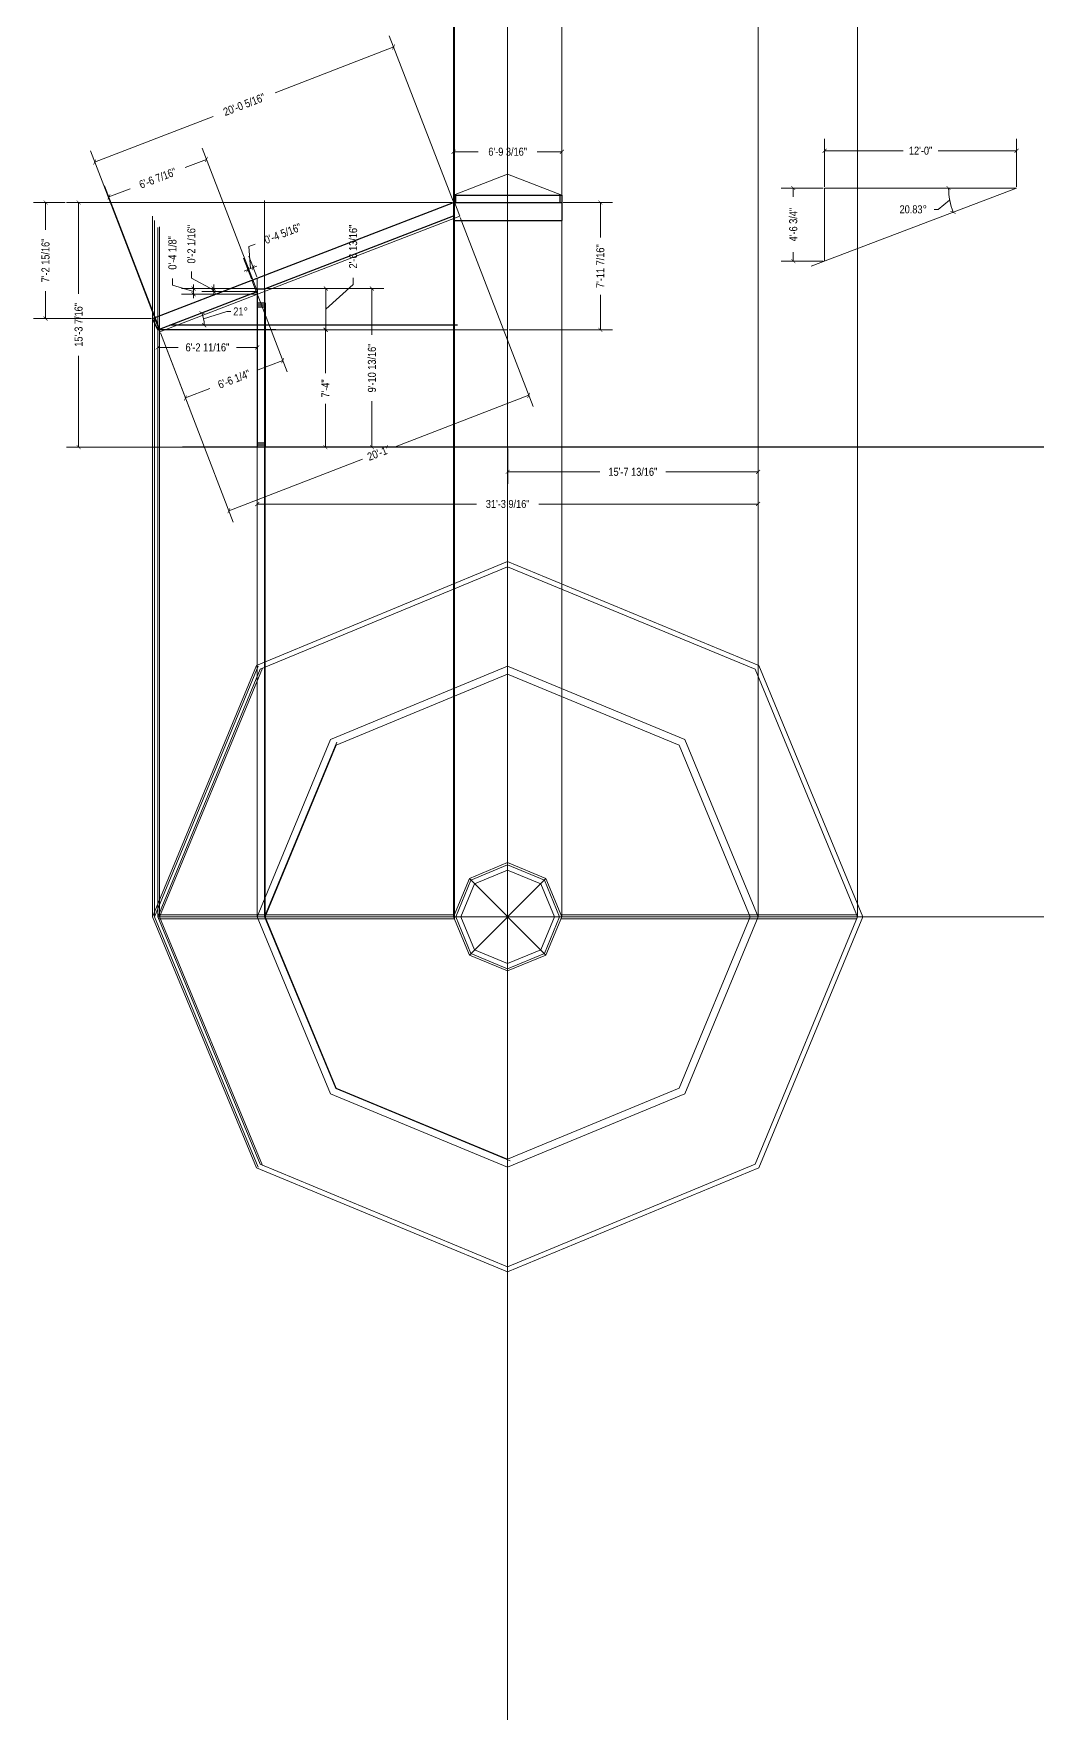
# Model space of a CAD drawing. Header units: inches. Extents: x 20403 to 33128, y 11552 to 20076.
# Drawn here: x 24286 to 25039, y 17427 to 18687 of the extents above; entities that cross this region are included whole.
import ezdxf

# ---------------------------------------------------------------- set-up
doc = ezdxf.new("R2010")
doc.units = ezdxf.units.IN
doc.header["$MEASUREMENT"] = 0
doc.layers.get('0').update_dxf_attribs({"color": 8, "lineweight": 9})
doc.layers.add('DIMENSIONS', color=7, linetype='Continuous')
doc.layers.add('DIMENSIONS @ 1', color=7, linetype='Continuous')
for name, color, linetype, lineweight in [('GRID LAYOUT', 1, 'Continuous', 9), ('ROOF BEAMS', 3, 'Continuous', 30), ('SKYLIGHT', 4, 'Continuous', 20), ('WALL FRAMING', 7, 'Continuous', 30)]:
    doc.layers.add(name, color=color, linetype=linetype, lineweight=lineweight)
doc.styles.add('ARCHENTLTD', font='technical.ttf', dxfattribs={"height": 6})
doc.dimstyles.new('ARCHENTLTD', dxfattribs={"dimscale": 0.05, "dimtxt": 6, "dimasz": 3, "dimexe": 9, "dimexo": 1, "dimgap": 2.5, "dimtad": 0, "dimdec": 4, "dimzin": 1, "dimdsep": 46, "dimlunit": 4, "dimtxsty": 'ARCHENTLTD', "dimblk": 'ARCHTICK', "dimcen": 6, "dimclrd": 256, "dimclre": 256, "dimclrt": 256, "dimazin": 0, "dimtfac": 1, "dimtdec": 4, "dimtofl": 0, "dimtmove": 1, "dimatfit": 3, "dimldrblk": 'ARCHTICK', "dimfxl": 1, "dimfrac": 2, "dimtolj": 1, "dimtzin": 0, "dimlwd": 9, "dimlwe": 9, "dimarcsym": 0})

# ---------------------------------------------------------------- blocks, each defined once
blk = doc.blocks.new('_ArchTick')
at = {"color": 0, "linetype": 'ByBlock', "const_width": 0.15}
blk.add_lwpolyline([(-0.5, -0.5), (0.5, 0.5)], dxfattribs=at)
blk = doc.blocks.new('*D131')
at = {"layer": 'DIMENSIONS', "lineweight": 9}
for p, q in [((24641.3, 18375.8), (24641.3, 18349.3)), ((24829.1, 18375.8), (24829.1, 18349.3)), ((24641.3, 18358.3), (24710.5, 18358.3)), ((24829.1, 18358.3), (24759.8, 18358.3))]:
    blk.add_line(p, q, dxfattribs=at)
at = {"layer": 'DIMENSIONS', "lineweight": 9, "xscale": 3, "yscale": 3, "zscale": 3, "rotation": 180}
blk.add_blockref('_ArchTick', (24641.3, 18358.3), dxfattribs=at)
at = {"layer": 'DIMENSIONS', "lineweight": 9, "xscale": 3, "yscale": 3, "zscale": 3}
blk.add_blockref('_ArchTick', (24829.1, 18358.3), dxfattribs=at)
at = {"layer": 'DIMENSIONS', "lineweight": 9, "insert": (24735.2, 18358.3), "char_height": 6, "attachment_point": 5, "style": 'ARCHENTLTD'}
blk.add_mtext('\\A1;15\'-7 13/16"', dxfattribs=at)
blk = doc.blocks.new('*D130')
at = {"layer": 'DIMENSIONS', "lineweight": 9}
for p, q in [((24600.7, 18566.8), (24600.7, 18607.3)), ((24681.9, 18566.8), (24681.9, 18607.3)), ((24600.7, 18598.3), (24619.1, 18598.3)), ((24681.9, 18598.3), (24663.4, 18598.3))]:
    blk.add_line(p, q, dxfattribs=at)
at = {"layer": 'DIMENSIONS', "lineweight": 9, "xscale": 3, "yscale": 3, "zscale": 3, "rotation": 180}
blk.add_blockref('_ArchTick', (24600.7, 18598.3), dxfattribs=at)
at = {"layer": 'DIMENSIONS', "lineweight": 9, "xscale": 3, "yscale": 3, "zscale": 3}
blk.add_blockref('_ArchTick', (24681.9, 18598.3), dxfattribs=at)
at = {"layer": 'DIMENSIONS', "lineweight": 9, "insert": (24641.3, 18598.3), "char_height": 6, "attachment_point": 5, "style": 'ARCHENTLTD'}
blk.add_mtext('\\A1;6\'-9 3/16"', dxfattribs=at)
blk = doc.blocks.new('*D132')
at = {"layer": 'DIMENSIONS', "lineweight": 9}
for p, q in [((24453.5, 18375.8), (24453.5, 18325.2)), ((24829.1, 18375.8), (24829.1, 18325.2)), ((24453.5, 18334.2), (24617.9, 18334.2)), ((24829.1, 18334.2), (24664.6, 18334.2))]:
    blk.add_line(p, q, dxfattribs=at)
at = {"layer": 'DIMENSIONS', "lineweight": 9, "xscale": 3, "yscale": 3, "zscale": 3, "rotation": 180}
blk.add_blockref('_ArchTick', (24453.5, 18334.2), dxfattribs=at)
at = {"layer": 'DIMENSIONS', "lineweight": 9, "xscale": 3, "yscale": 3, "zscale": 3}
blk.add_blockref('_ArchTick', (24829.1, 18334.2), dxfattribs=at)
at = {"layer": 'DIMENSIONS', "lineweight": 9, "insert": (24641.3, 18334.2), "char_height": 6, "attachment_point": 5, "style": 'ARCHENTLTD'}
blk.add_mtext('\\A1;31\'-3 9/16"', dxfattribs=at)
blk = doc.blocks.new('*D133')
at = {"layer": 'DIMENSIONS', "lineweight": 9}
for p, q in [((24525.4, 18498.8), (24525.4, 18503.8)), ((24460, 18495.7), (24514, 18495.7)), ((24505, 18480.2), (24525.4, 18498.8)), ((24505, 18495.7), (24505, 18464.8)), ((24474.3, 18464.8), (24514, 18464.8))]:
    blk.add_line(p, q, dxfattribs=at)
at = {"layer": 'DIMENSIONS', "lineweight": 9, "xscale": 3, "yscale": 3, "zscale": 3}
for p, rotation in [((24505, 18495.7), 90), ((24505, 18464.8), 270)]:
    blk.add_blockref('_ArchTick', p, dxfattribs=dict(at, rotation=rotation))
at = {"layer": 'DIMENSIONS', "lineweight": 9, "insert": (24525.4, 18527.2), "char_height": 6, "attachment_point": 5, "rotation": 90, "style": 'ARCHENTLTD'}
blk.add_mtext('\\A1;2\'-6 13/16"', dxfattribs=at)
blk = doc.blocks.new('*D134')
at = {"layer": 'DIMENSIONS', "lineweight": 9}
for p, q in [((24599.7, 18560.3), (24310.5, 18560.3)), ((24319.5, 18560.3), (24319.5, 18491.7)), ((24319.5, 18376.8), (24319.5, 18445.3)), ((24466.8, 18376.8), (24310.5, 18376.8))]:
    blk.add_line(p, q, dxfattribs=at)
at = {"layer": 'DIMENSIONS', "lineweight": 9, "xscale": 3, "yscale": 3, "zscale": 3}
for p, rotation in [((24319.5, 18560.3), 90), ((24319.5, 18376.8), 270)]:
    blk.add_blockref('_ArchTick', p, dxfattribs=dict(at, rotation=rotation))
at = {"layer": 'DIMENSIONS', "lineweight": 9, "insert": (24319.5, 18468.5), "char_height": 6, "attachment_point": 5, "rotation": 90, "style": 'ARCHENTLTD'}
blk.add_mtext('\\A1;15\'-3 7/16"', dxfattribs=at)
blk = doc.blocks.new('*D135')
at = {"layer": 'DIMENSIONS', "lineweight": 9}
for p, q in [((24378.8, 18463.8), (24378.8, 18442.6)), ((24378.8, 18451.6), (24394.2, 18451.6)), ((24453.5, 18451.6), (24438, 18451.6)), ((24453.5, 18463.8), (24453.5, 18442.6))]:
    blk.add_line(p, q, dxfattribs=at)
at = {"layer": 'DIMENSIONS', "lineweight": 9, "xscale": 3, "yscale": 3, "zscale": 3, "rotation": 180}
blk.add_blockref('_ArchTick', (24378.8, 18451.6), dxfattribs=at)
at = {"layer": 'DIMENSIONS', "lineweight": 9, "xscale": 3, "yscale": 3, "zscale": 3}
blk.add_blockref('_ArchTick', (24453.5, 18451.6), dxfattribs=at)
at = {"layer": 'DIMENSIONS', "lineweight": 9, "insert": (24416.1, 18451.6), "char_height": 6, "attachment_point": 5, "style": 'ARCHENTLTD'}
blk.add_mtext('\\A1;6\'-2 11/16"', dxfattribs=at)
blk = doc.blocks.new('*D136')
at = {"layer": 'DIMENSIONS', "lineweight": 9}
for p, q in [((24505.6, 18495.7), (24548.5, 18495.7)), ((24539.5, 18495.7), (24539.5, 18461.1)), ((24539.5, 18376.8), (24539.5, 18411.3)), ((24505.6, 18376.8), (24548.5, 18376.8))]:
    blk.add_line(p, q, dxfattribs=at)
at = {"layer": 'DIMENSIONS', "lineweight": 9, "xscale": 3, "yscale": 3, "zscale": 3}
for p, rotation in [((24539.5, 18495.7), 90), ((24539.5, 18376.8), 270)]:
    blk.add_blockref('_ArchTick', p, dxfattribs=dict(at, rotation=rotation))
at = {"layer": 'DIMENSIONS', "lineweight": 9, "insert": (24539.5, 18436.2), "char_height": 6, "attachment_point": 5, "rotation": 90, "style": 'ARCHENTLTD'}
blk.add_mtext('\\A1;9\'-10 13/16"', dxfattribs=at)
blk = doc.blocks.new('*D137')
at = {"layer": 'DIMENSIONS', "lineweight": 9}
for p, q in [((24503.6, 18464.8), (24495.6, 18464.8)), ((24504.6, 18464.8), (24504.6, 18432.4)), ((24504.6, 18376.8), (24504.6, 18409.2)), ((24474.6, 18376.8), (24513.6, 18376.8))]:
    blk.add_line(p, q, dxfattribs=at)
at = {"layer": 'DIMENSIONS', "lineweight": 9, "xscale": 3, "yscale": 3, "zscale": 3}
for p, rotation in [((24504.6, 18464.8), 90), ((24504.6, 18376.8), 270)]:
    blk.add_blockref('_ArchTick', p, dxfattribs=dict(at, rotation=rotation))
at = {"layer": 'DIMENSIONS', "lineweight": 9, "insert": (24504.6, 18420.8), "char_height": 6, "attachment_point": 5, "rotation": 90, "style": 'ARCHENTLTD'}
blk.add_mtext('\\A1;7\'-4"', dxfattribs=at)
blk = doc.blocks.new('*D138')
at = {"layer": 'DIMENSIONS', "lineweight": 9}
for p, q in [((24413.2, 18473), (24430.6, 18478.6)), ((24430.6, 18478.6), (24433.6, 18478.6))]:
    blk.add_line(p, q, dxfattribs=at)
blk.add_arc((24387.9, 18468.3), 25.8, 360, 21.0589, dxfattribs=at)
at = {"layer": 'DIMENSIONS', "lineweight": 9, "xscale": 3, "yscale": 3, "zscale": 3}
for p, rotation in [((24412, 18477.6), 111.0588859350304), ((24413.7, 18468.3), 269.9999999999991)]:
    blk.add_blockref('_ArchTick', p, dxfattribs=dict(at, rotation=rotation))
at = {"layer": 'DIMENSIONS', "lineweight": 9, "insert": (24441, 18478.6), "char_height": 6, "attachment_point": 5, "style": 'ARCHENTLTD'}
blk.add_mtext('\\A1;21°', dxfattribs=at)
blk = doc.blocks.new('*D139')
at = {"layer": 'DIMENSIONS', "lineweight": 9}
for p, q in [((24879, 18572.1), (24879, 18608.1)), ((25023, 18572.1), (25023, 18608.1)), ((24879, 18599.1), (24937.9, 18599.1)), ((25023, 18599.1), (24964.1, 18599.1))]:
    blk.add_line(p, q, dxfattribs=at)
at = {"layer": 'DIMENSIONS', "lineweight": 9, "xscale": 3, "yscale": 3, "zscale": 3, "rotation": 180}
blk.add_blockref('_ArchTick', (24879, 18599.1), dxfattribs=at)
at = {"layer": 'DIMENSIONS', "lineweight": 9, "xscale": 3, "yscale": 3, "zscale": 3}
blk.add_blockref('_ArchTick', (25023, 18599.1), dxfattribs=at)
at = {"layer": 'DIMENSIONS', "lineweight": 9, "insert": (24951, 18599.1), "char_height": 6, "attachment_point": 5, "style": 'ARCHENTLTD'}
blk.add_mtext('\\A1;12\'-0"', dxfattribs=at)
blk = doc.blocks.new('*D140')
at = {"layer": 'DIMENSIONS', "lineweight": 9}
for p, q in [((24878, 18571.1), (24846.5, 18571.1)), ((24855.5, 18571.1), (24855.5, 18564.5)), ((24878, 18516.3), (24846.5, 18516.3)), ((24855.5, 18516.3), (24855.5, 18522.9))]:
    blk.add_line(p, q, dxfattribs=at)
at = {"layer": 'DIMENSIONS', "lineweight": 9, "xscale": 3, "yscale": 3, "zscale": 3}
for p, rotation in [((24855.5, 18571.1), 90), ((24855.5, 18516.3), 270)]:
    blk.add_blockref('_ArchTick', p, dxfattribs=dict(at, rotation=rotation))
at = {"layer": 'DIMENSIONS', "lineweight": 9, "insert": (24855.5, 18543.7), "char_height": 6, "attachment_point": 5, "rotation": 90, "style": 'ARCHENTLTD'}
blk.add_mtext('\\A1;4\'-6 3/4"', dxfattribs=at)
blk = doc.blocks.new('*D141')
at = {"layer": 'DIMENSIONS', "lineweight": 9}
for p, q in [((24404.1, 18503.6), (24404.1, 18508.6)), ((24420.8, 18494.6), (24404.1, 18503.6)), ((24452.5, 18495.7), (24411.8, 18495.7)), ((24452.5, 18493.6), (24411.8, 18493.6)), ((24420.8, 18495.7), (24420.8, 18498.7)), ((24420.8, 18493.6), (24420.8, 18495.7)), ((24420.8, 18493.6), (24420.8, 18490.6))]:
    blk.add_line(p, q, dxfattribs=at)
at = {"layer": 'DIMENSIONS', "lineweight": 9, "xscale": 3, "yscale": 3, "zscale": 3}
for p, rotation in [((24420.8, 18495.7), 270), ((24420.8, 18493.6), 90)]:
    blk.add_blockref('_ArchTick', p, dxfattribs=dict(at, rotation=rotation))
at = {"layer": 'DIMENSIONS', "lineweight": 9, "insert": (24404.1, 18529), "char_height": 6, "attachment_point": 5, "rotation": 90, "style": 'ARCHENTLTD'}
blk.add_mtext('\\A1;0\'-2 1/16"', dxfattribs=at)
blk = doc.blocks.new('*D142')
at = {"layer": 'DIMENSIONS', "lineweight": 9}
for p, q in [((24415.4, 18592.6), (24399.4, 18586.4)), ((24453.1, 18494.5), (24412.1, 18601)), ((24379.9, 18466.3), (24338.9, 18572.8)), ((24342.2, 18564.4), (24358.1, 18570.5))]:
    blk.add_line(p, q, dxfattribs=at)
at = {"layer": 'DIMENSIONS', "lineweight": 9, "xscale": 3, "yscale": 3, "zscale": 3}
for p, rotation in [((24415.4, 18592.6), 21.06024470200754), ((24342.2, 18564.4), 201.0602447020075)]:
    blk.add_blockref('_ArchTick', p, dxfattribs=dict(at, rotation=rotation))
at = {"layer": 'DIMENSIONS', "lineweight": 9, "insert": (24378.8, 18578.5), "char_height": 6, "attachment_point": 5, "rotation": 21.0602, "style": 'ARCHENTLTD'}
blk.add_mtext('\\A1;6\'-6 7/16"', dxfattribs=at)
blk = doc.blocks.new('*D143')
at = {"layer": 'DIMENSIONS', "lineweight": 9}
for p, q in [((24600.3, 18561.2), (24552.5, 18685.3)), ((24555.8, 18676.9), (24466.8, 18642.6)), ((24331.5, 18590.5), (24420.5, 18624.8)), ((24376.1, 18474.8), (24328.3, 18598.9))]:
    blk.add_line(p, q, dxfattribs=at)
at = {"layer": 'DIMENSIONS', "lineweight": 9, "xscale": 3, "yscale": 3, "zscale": 3}
for p, rotation in [((24555.8, 18676.9), 21.06024470201336), ((24331.5, 18590.5), 201.0602447020134)]:
    blk.add_blockref('_ArchTick', p, dxfattribs=dict(at, rotation=rotation))
at = {"layer": 'DIMENSIONS', "lineweight": 9, "insert": (24443.7, 18633.7), "char_height": 6, "attachment_point": 5, "rotation": 21.0602, "style": 'ARCHENTLTD'}
blk.add_mtext('\\A1;20\'-0 5/16"', dxfattribs=at)
blk = doc.blocks.new('*D211')
at = {"layer": 'DIMENSIONS', "lineweight": 9}
for p, q in [((24682.9, 18560.3), (24719.8, 18560.3)), ((24710.8, 18560.3), (24710.8, 18533.9)), ((24710.8, 18464.8), (24710.8, 18491.1)), ((24642.3, 18464.8), (24719.8, 18464.8))]:
    blk.add_line(p, q, dxfattribs=at)
at = {"layer": 'DIMENSIONS', "lineweight": 9, "xscale": 3, "yscale": 3, "zscale": 3}
for p, rotation in [((24710.8, 18560.3), 90), ((24710.8, 18464.8), 270)]:
    blk.add_blockref('_ArchTick', p, dxfattribs=dict(at, rotation=rotation))
at = {"layer": 'DIMENSIONS', "lineweight": 9, "insert": (24710.8, 18512.5), "char_height": 6, "attachment_point": 5, "rotation": 90, "style": 'ARCHENTLTD'}
blk.add_mtext('\\A1;7\'-11 7/16"', dxfattribs=at)
blk = doc.blocks.new('*D250')
at = {"layer": 'DIMENSIONS', "color": 6, "lineweight": 9}
for p, q in [((24453.8, 18490.6), (24475.8, 18433.4)), ((24380.8, 18462.5), (24402.8, 18405.3)), ((24472.6, 18441.8), (24454.2, 18434.8)), ((24399.6, 18413.7), (24418, 18420.8))]:
    blk.add_line(p, q, dxfattribs=at)
at = {"layer": 'DIMENSIONS', "color": 6, "lineweight": 9, "xscale": 3, "yscale": 3, "zscale": 3}
for p, rotation in [((24472.6, 18441.8), 21.06024470201306), ((24399.6, 18413.7), 201.0602447020131)]:
    blk.add_blockref('_ArchTick', p, dxfattribs=dict(at, rotation=rotation))
at = {"layer": 'DIMENSIONS', "color": 6, "lineweight": 9, "insert": (24436.1, 18427.8), "char_height": 6, "attachment_point": 5, "rotation": 21.0602, "style": 'ARCHENTLTD'}
blk.add_mtext('\\A1;6\'-6 1/4"', dxfattribs=at)
blk = doc.blocks.new('*D251')
at = {"layer": 'DIMENSIONS', "color": 6, "lineweight": 9}
for p, q in [((24389.9, 18498.3), (24389.9, 18503.3)), ((24405.7, 18493.6), (24389.9, 18498.3)), ((24452.5, 18495.7), (24396.7, 18495.7)), ((24452.5, 18491.5), (24396.7, 18491.5)), ((24405.7, 18495.7), (24405.7, 18498.7)), ((24405.7, 18495.7), (24405.7, 18491.5)), ((24405.7, 18491.5), (24405.7, 18488.5))]:
    blk.add_line(p, q, dxfattribs=at)
at = {"layer": 'DIMENSIONS', "color": 6, "lineweight": 9, "xscale": 3, "yscale": 3, "zscale": 3}
for p, rotation in [((24405.7, 18495.7), 270), ((24405.7, 18491.5), 90)]:
    blk.add_blockref('_ArchTick', p, dxfattribs=dict(at, rotation=rotation))
at = {"layer": 'DIMENSIONS', "color": 6, "lineweight": 9, "insert": (24389.9, 18522.5), "char_height": 6, "attachment_point": 5, "rotation": 90, "style": 'ARCHENTLTD'}
blk.add_mtext('\\A1;0\'-4 1/8"', dxfattribs=at)
blk = doc.blocks.new('*D252')
at = {"layer": 'DIMENSIONS', "color": 6, "lineweight": 9}
for p, q in [((24605.7, 18549.1), (24660.3, 18407.3)), ((24380.8, 18462.5), (24435.4, 18320.7)), ((24657.1, 18415.7), (24556.8, 18377.1)), ((24432.2, 18329.1), (24532.4, 18367.7))]:
    blk.add_line(p, q, dxfattribs=at)
at = {"layer": 'DIMENSIONS', "color": 6, "lineweight": 9, "xscale": 3, "yscale": 3, "zscale": 3}
for p, rotation in [((24657.1, 18415.7), 21.05699203112262), ((24432.2, 18329.1), 201.0569920311226)]:
    blk.add_blockref('_ArchTick', p, dxfattribs=dict(at, rotation=rotation))
at = {"layer": 'DIMENSIONS', "color": 6, "lineweight": 9, "insert": (24544.6, 18372.4), "char_height": 6, "attachment_point": 5, "rotation": 21.057, "style": 'ARCHENTLTD'}
blk.add_mtext('\\A1;20\'-1"', dxfattribs=at)
blk = doc.blocks.new('*D268')
at = {"layer": 'DIMENSIONS', "color": 6, "lineweight": 9}
for p, q in [((24447.1, 18527.3), (24451.8, 18529.1)), ((24448.4, 18510.8), (24447.1, 18527.3)), ((24449.1, 18503), (24443.1, 18518.4)), ((24453.1, 18504.5), (24447.2, 18519.9)), ((24446.4, 18510), (24443.6, 18508.9)), ((24446.4, 18510), (24450.4, 18511.5)), ((24450.4, 18511.5), (24453.2, 18512.6))]:
    blk.add_line(p, q, dxfattribs=at)
at = {"layer": 'DIMENSIONS', "color": 6, "lineweight": 9, "xscale": 3, "yscale": 3, "zscale": 3}
for p, rotation in [((24446.4, 18510), 21.0602447020579), ((24450.4, 18511.5), 201.0602447020579)]:
    blk.add_blockref('_ArchTick', p, dxfattribs=dict(at, rotation=rotation))
at = {"layer": 'DIMENSIONS', "color": 6, "lineweight": 9, "insert": (24472.6, 18537), "char_height": 6, "attachment_point": 5, "rotation": 21.0602, "style": 'ARCHENTLTD'}
blk.add_mtext('\\A1;0\'-4 5/16"', dxfattribs=at)
blk = doc.blocks.new('*D274')
at = {"layer": 'DIMENSIONS', "lineweight": 9}
for p, q in [((24309.5, 18560.3), (24285.7, 18560.3)), ((24294.7, 18560.3), (24294.7, 18539.7)), ((24294.7, 18473.3), (24294.7, 18493.9)), ((24373.9, 18473.3), (24285.7, 18473.3))]:
    blk.add_line(p, q, dxfattribs=at)
at = {"layer": 'DIMENSIONS', "lineweight": 9, "xscale": 3, "yscale": 3, "zscale": 3}
for p, rotation in [((24294.7, 18560.3), 90), ((24294.7, 18473.3), 270)]:
    blk.add_blockref('_ArchTick', p, dxfattribs=dict(at, rotation=rotation))
at = {"layer": 'DIMENSIONS', "lineweight": 9, "insert": (24294.7, 18516.8), "char_height": 6, "attachment_point": 5, "rotation": 90, "style": 'ARCHENTLTD'}
blk.add_mtext('\\A1;7\'-2 15/16"', dxfattribs=at)
blk = doc.blocks.new('*D275')
at = {"layer": 'DIMENSIONS', "lineweight": 9}
for p, q in [((24964.3, 18555.1), (24961.3, 18555.1)), ((24972.8, 18561.9), (24964.3, 18555.1))]:
    blk.add_line(p, q, dxfattribs=at)
blk.add_arc((25023, 18571.1), 51, 180, 200.8261, dxfattribs=at)
at = {"layer": 'DIMENSIONS', "lineweight": 9, "xscale": 3, "yscale": 3, "zscale": 3}
for p, rotation in [((24972, 18571.1), 90.00000000000178), ((24975.3, 18552.9), 290.8260581951695)]:
    blk.add_blockref('_ArchTick', p, dxfattribs=dict(at, rotation=rotation))
at = {"layer": 'DIMENSIONS', "lineweight": 9, "insert": (24945.5, 18555.1), "char_height": 6, "attachment_point": 5, "style": 'ARCHENTLTD'}
blk.add_mtext('\\A1;20.83°', dxfattribs=at)

msp = doc.modelspace()

# ---------------------------------------------------------------- linework, layer by layer
at = {"layer": 'DIMENSIONS', "lineweight": 9}
for p, q in [((24868.83698, 18512.44327), (25022.96986, 18571.07309)), ((25022.96986, 18571.07309), (24878.96986, 18571.07309)), ((24878.96986, 18571.07309), (24878.96986, 18516.29766))]:
    msp.add_line(p, q, dxfattribs=at)
at = {"layer": 'DIMENSIONS', "color": 1, "lineweight": 9}
for p, q in [((24374.93922, 18024.71285), (24374.93922, 18549.94656)), ((24378.79524, 18024.71285), (24378.79524, 18541.43745)), ((24453.4803, 18491.51846), (24449.43762, 18502.017)), ((24453.4803, 18495.65405), (24453.4803, 18503.57372))]:
    msp.add_line(p, q, dxfattribs=at)
at = {"layer": 'DIMENSIONS', "color": 2, "lineweight": 9}
for p, q in [((24376.42751, 18024.71285), (24376.42751, 18546.66234)), ((24380.28353, 18024.71285), (24380.28353, 18542.01054))]:
    msp.add_line(p, q, dxfattribs=at)
at = {"layer": 'DIMENSIONS', "color": 6, "lineweight": 9}
msp.add_line((24376.42751, 18473.90292), (24380.47019, 18463.40439), dxfattribs=at)
at = {"layer": 'GRID LAYOUT', "lineweight": 9}
for p, q in [((24681.86506, 18024.71285), (24681.86506, 19319.10537)), ((24903.75546, 18024.71285), (24903.75546, 19051.60216)), ((24600.68564, 18024.71285), (24600.68564, 18817.6329)), ((24601.30696, 18023.21285), (24601.30696, 18816.1329)), ((24459.02756, 18024.71285), (24459.02756, 18561.77078)), ((24459.43346, 18024.71285), (24459.43346, 18453.43745))]:
    msp.add_line(p, q, dxfattribs=at)
at = {"layer": 'GRID LAYOUT', "color": 6, "lineweight": 9}
for p, q in [((24829.0704, 18024.71285), (24829.0704, 18994.22065)), ((24453.4803, 18024.71285), (24453.4803, 18453.43745))]:
    msp.add_line(p, q, dxfattribs=at)
at = {"layer": 'ROOF BEAMS', "lineweight": 9}
for p, q in [((24513.21908, 18155.54275), (24459.02756, 18024.71285)), ((24616.4966, 18049.4916), (24606.2329, 18024.71285)), ((24616.4966, 18049.4916), (24641.27535, 18059.7553)), ((24641.27535, 18059.7553), (24666.0541, 18049.4916)), ((24666.0541, 18049.4916), (24676.3178, 18024.71285)), ((24459.02756, 18024.71285), (24512.4067, 17895.8442)), ((24606.2329, 18024.71285), (24616.4966, 17999.9341)), ((24676.3178, 18024.71285), (24666.0541, 17999.9341)), ((24616.4966, 17999.9341), (24641.27535, 17989.6704)), ((24512.4067, 17895.8442), (24643.2366, 17841.65268))]:
    msp.add_line(p, q, dxfattribs=at)
at = {"layer": 'SKYLIGHT', "lineweight": 9}
for p, q in [((24641.27535, 15586.8864), (24641.27535, 18788.12889)), ((24600.68564, 18565.75821), (24641.27535, 18581.38321)), ((24681.86506, 18565.75821), (24641.27535, 18581.38321)), ((24641.27535, 18065.30256), (24641.27535, 17984.12314)), ((24612.57409, 18053.41411), (24669.97661, 17996.01159)), ((24669.97661, 18053.41411), (24612.57409, 17996.01159)), ((24600.68564, 18024.71285), (33127.76654, 18024.71285)), ((24600.68564, 18024.71285), (24681.86506, 18024.71285))]:
    msp.add_line(p, q, dxfattribs=at)
at = {"layer": 'WALL FRAMING', "lineweight": 30}
for p, q in [((24600.68564, 18565.75821), (24681.86506, 18565.75821)), ((24600.68564, 18565.75821), (24600.68564, 18560.25821)), ((24602.18564, 18565.75821), (24602.18564, 18560.25821)), ((24680.36506, 18565.75821), (24680.36506, 18560.25821)), ((24681.86506, 18565.75821), (24681.86506, 18560.25821)), ((24374.93922, 18473.32983), (24600.68564, 18560.25821)), ((24600.68564, 18560.25821), (24681.86506, 18560.25821)), ((24600.68564, 18560.25821), (24600.68564, 18546.75821)), ((24681.86506, 18560.25821), (24681.86506, 18546.75821)), ((24458.86707, 18495.65405), (24600.68564, 18550.26425)), ((24600.68564, 18546.75821), (24681.86506, 18546.75821)), ((24380.28353, 18465.39381), (24453.4803, 18493.57976)), ((24453.4803, 18495.65405), (24453.4803, 18376.82071)), ((24453.4803, 18495.65405), (24459.02756, 18495.65405)), ((24459.02756, 18495.65405), (24459.02756, 18485.15405)), ((24453.4803, 18485.15405), (24459.43346, 18485.15405)), ((24453.4803, 18483.65405), (24459.43346, 18483.65405)), ((24453.4803, 18482.15405), (24459.43346, 18482.15405)), ((24459.43346, 18485.15405), (24459.43346, 18376.6905)), ((24378.79524, 18464.82071), (24374.93922, 18473.32983)), ((24380.28353, 18465.39381), (24376.42751, 18473.90292)), ((24378.79524, 18464.82071), (24380.28353, 18465.39381)), ((24467.46285, 18464.82071), (24378.79524, 18464.82071)), ((24603.77535, 18468.32071), (24387.88512, 18468.32071)), ((25656.95573, 18376.82071), (24397.42535, 18376.82071)), ((24459.43346, 18379.82071), (24453.4803, 18379.82071)), ((24459.43346, 18378.32071), (24453.4803, 18378.32071)), ((24458.9803, 18376.82071), (24453.4803, 18376.82071))]:
    msp.add_line(p, q, dxfattribs=at)
at = {"layer": 'WALL FRAMING', "color": 6, "lineweight": 30}
msp.add_line((24600.68564, 18560.25821), (24601.30696, 18560.49746), dxfattribs=at)
at = {"layer": 'WALL FRAMING', "color": 6, "lineweight": 9}
for p in [(24601.30696, 18560.49746), (24380.47019, 18463.40439)]:
    msp.add_line(p, (24605.34964, 18549.99893), dxfattribs=at)
at = {"layer": 'WALL FRAMING', "lineweight": 9}
for p, q in [((24641.27535, 18464.82071), (24467.46285, 18464.82071)), ((24452.94727, 18213.04093), (24641.27535, 18291.04898)), ((24641.27535, 18291.04898), (24829.60343, 18213.04093)), ((24455.67389, 18210.31431), (24641.27535, 18287.19296)), ((24641.27535, 18287.19296), (24826.87681, 18210.31431)), ((24452.94727, 18213.04093), (24374.93922, 18024.71285)), ((24454.2176, 18212.51474), (24376.42751, 18024.71285)), ((24508.4842, 18157.504), (24641.27535, 18212.50789)), ((24641.27535, 18212.50789), (24774.0665, 18157.504)), ((24829.60343, 18213.04093), (24907.61148, 18024.71285)), ((24455.67389, 18210.31431), (24378.79524, 18024.71285)), ((24457.50892, 18211.15143), (24380.28353, 18024.71285)), ((24512.69372, 18153.29448), (24641.27535, 18206.55474)), ((24641.27535, 18206.55474), (24769.85698, 18153.29448)), ((24826.87681, 18210.31431), (24903.75546, 18024.71285)), ((24508.4842, 18157.504), (24453.4803, 18024.71285)), ((24512.69372, 18153.29448), (24459.43346, 18024.71285)), ((24769.85698, 18153.29448), (24823.11724, 18024.71285)), ((24774.0665, 18157.504), (24829.0704, 18024.71285)), ((24612.57409, 18053.41411), (24641.27535, 18065.30256)), ((24613.72214, 18052.26606), (24641.27535, 18063.67897)), ((24641.27535, 18065.30256), (24669.97661, 18053.41411)), ((24641.27535, 18063.67897), (24668.82856, 18052.26606)), ((24612.57409, 18053.41411), (24600.68564, 18024.71285)), ((24613.72214, 18052.26606), (24602.30923, 18024.71285)), ((24668.82856, 18052.26606), (24680.24147, 18024.71285)), ((24669.97661, 18053.41411), (24681.86506, 18024.71285)), ((24374.93922, 18024.71285), (24452.94727, 17836.38476)), ((24376.42751, 18024.71285), (24454.2176, 17836.91095)), ((24378.79524, 18024.71285), (24455.67389, 17839.11138)), ((24600.68564, 18024.71285), (24378.79524, 18024.71285)), ((24601.30696, 18026.21285), (24379.41656, 18026.21285)), ((24380.28353, 18024.71285), (24457.50892, 17838.27426)), ((24453.4803, 18024.71285), (24508.4842, 17891.9217)), ((24459.43346, 18024.71285), (24512.69372, 17896.13121)), ((24600.68564, 18024.71285), (24612.57409, 17996.01159)), ((24602.30923, 18024.71285), (24613.72214, 17997.15964)), ((24680.24147, 18024.71285), (24668.82856, 17997.15964)), ((24681.86506, 18024.71285), (24669.97661, 17996.01159)), ((24681.24374, 18026.21285), (24903.13414, 18026.21285)), ((24681.86506, 18024.71285), (24903.75546, 18024.71285)), ((24823.11724, 18024.71285), (24769.85698, 17896.13121)), ((24829.0704, 18024.71285), (24774.0665, 17891.9217)), ((24903.75546, 18024.71285), (24826.87681, 17839.11138)), ((24907.61148, 18024.71285), (24829.60343, 17836.38476)), ((24601.30696, 18023.21285), (24379.41656, 18023.21285)), ((24681.24374, 18023.21285), (24903.13414, 18023.21285)), ((24641.27535, 17989.6704), (24666.0541, 17999.9341)), ((24612.57409, 17996.01159), (24641.27535, 17984.12314)), ((24613.72214, 17997.15964), (24641.27535, 17985.74673)), ((24641.27535, 17985.74673), (24668.82856, 17997.15964)), ((24641.27535, 17984.12314), (24669.97661, 17996.01159)), ((24508.4842, 17891.9217), (24641.27535, 17836.9178)), ((24512.69372, 17896.13121), (24641.27535, 17842.87096)), ((24641.27535, 17842.87096), (24769.85698, 17896.13121)), ((24641.27535, 17836.9178), (24774.0665, 17891.9217)), ((24452.94727, 17836.38476), (24641.27535, 17758.37672)), ((24455.67389, 17839.11138), (24641.27535, 17762.23274)), ((24641.27535, 17762.23274), (24826.87681, 17839.11138)), ((24641.27535, 17758.37672), (24829.60343, 17836.38476))]:
    msp.add_line(p, q, dxfattribs=at)

# ---------------------------------------------------------------- dimensions: what is measured, and where the dimension line sits
at = {"layer": 'DIMENSIONS @ 1', "lineweight": 9}
for p1, p2, distance, picture, middle in [((24376.42751, 18473.90292), (24600.68564, 18560.25821), 124.95697, '*D143', (24443.65337, 18633.6908)), ((24453.4803, 18493.57976), (24380.28353, 18465.39381), -106.07001, '*D142', (24378.76572, 18578.47165))]:
    dim = msp.add_aligned_dim(p1=p1, p2=p2, distance=distance, dimstyle='ARCHENTLTD', override={"dimscale": 1, "dimtix": 0, "dimtofl": 0, "dimtmove": 1, "dimatfit": 3}, dxfattribs=at)
    dim.commit()
    dim.dimension.update_dxf_attribs({"geometry": picture, "text_midpoint": middle})
for base, p1, p2, override, picture, middle in [((24681.86506, 18598.28304), (24600.68564, 18565.75821), (24681.86506, 18565.75821), {"dimscale": 1, "dimtix": 0, "dimtofl": 0, "dimtmove": 1, "dimatfit": 3}, '*D130', (24641.27535, 18598.28304)), ((24829.0704, 18334.21866), (24453.4803, 18376.82071), (24829.0704, 18376.82071), {"dimscale": 1, "dimtix": 0, "dimtofl": 0, "dimtmove": 1, "dimatfit": 3}, '*D132', (24641.27535, 18334.21866)), ((24829.070397, 18358.253588), (24641.27535, 18376.820712), (24829.070397, 18376.820712), {"dimscale": 1, "dimgap": 2.5, "dimdec": 4, "dimzin": 0, "dimtol": 0, "dimlim": 0, "dimtdec": 0, "dimtix": 0, "dimtofl": 0, "dimtmove": 1, "dimatfit": 3, "dimtzin": 1}, '*D131', (24735.172873, 18358.253588))]:
    dim = msp.add_linear_dim(base=base, p1=p1, p2=p2, dimstyle='ARCHENTLTD', override=override, dxfattribs=at)
    dim.commit()
    dim.dimension.update_dxf_attribs({"geometry": picture, "text_midpoint": middle})
for base, p1, p2, angle, picture, middle in [((24878.96986, 18599.12125), (25022.96986, 18571.07309), (24878.96986, 18571.07309), 180, '*D139', (24950.96986, 18599.12125)), ((24855.47702, 18516.29766), (24878.96986, 18571.07309), (24878.96986, 18516.29766), 90, '*D140', (24855.47702, 18543.68537)), ((24294.72225, 18473.32983), (24310.53219, 18560.25821), (24374.93922, 18473.32983), 90, '*D274', (24294.72225, 18516.79402)), ((24319.53219, 18376.82071), (24600.68564, 18560.25821), (24467.77535, 18376.82071), 90, '*D134', (24319.53219, 18468.53946)), ((24539.47016, 18376.82071), (24504.63897, 18495.65405), (24504.63897, 18376.82071), 90, '*D136', (24539.47016, 18436.23738)), ((24378.79524, 18451.62128), (24453.4803, 18464.82071), (24378.79524, 18464.82071), 180, '*D135', (24416.13777, 18451.62128)), ((24504.63897, 18376.82071), (24504.63897, 18464.82071), (24473.58785, 18376.82071), 90, '*D137', (24504.63897, 18420.82071))]:
    dim = msp.add_linear_dim(base=base, p1=p1, p2=p2, angle=angle, dimstyle='ARCHENTLTD', override={"dimscale": 1, "dimtix": 0, "dimtofl": 0, "dimtmove": 1, "dimatfit": 3}, dxfattribs=at)
    dim.commit()
    dim.dimension.update_dxf_attribs({"geometry": picture, "text_midpoint": middle})
for base, line1, line2, override, picture, middle in [((24972.3348, 18564.90789), ((24868.83698, 18512.44327), (25022.96986, 18571.07309)), ((25022.96986, 18571.07309), (24878.96986, 18571.07309)), {"dimscale": 1, "dimtix": 0, "dimtofl": 0, "dimtmove": 1, "dimatfit": 3}, '*D275', (24945.46239, 18555.14122)), ((24413.48697, 18471.47313), ((24603.77535, 18468.32071), (24387.88512, 18468.32071)), ((24378.79524, 18464.82071), (24600.68564, 18550.25821)), {"dimscale": 1, "dimadec": 0, "dimtix": 0, "dimtofl": 0, "dimtmove": 1, "dimatfit": 3}, '*D138', (24441.00182, 18478.60784))]:
    dim = msp.add_angular_dim_2l(base=base, line1=line1, line2=line2, dimstyle='ARCHENTLTD', override=override, dxfattribs=at)
    dim.commit()
    dim.dimension.update_dxf_attribs({"geometry": picture, "text_midpoint": middle, "dimtype": 130})
at = {"layer": 'DIMENSIONS @ 1', "color": 1, "lineweight": 9}
dim = msp.add_linear_dim(base=(24710.82589, 18464.82071), p1=(24681.86506, 18560.25821), p2=(24641.27535, 18464.82071), angle=90, dimstyle='ARCHENTLTD', override={"dimscale": 1, "dimtix": 0, "dimtofl": 0, "dimtmove": 1, "dimatfit": 3}, dxfattribs=at)
dim.commit()
dim.dimension.update_dxf_attribs({"geometry": '*D211', "text_midpoint": (24710.82589, 18512.53946)})
at = {"layer": 'DIMENSIONS @ 1', "color": 6, "lineweight": 9}
for p1, p2, distance, picture, middle in [((24380.47019, 18463.40439), (24605.34964, 18549.98427), -143.919, '*D252', (24544.61949, 18372.38574)), ((24449.43762, 18502.017), (24453.4803, 18503.57372), 8.52516, '*D268', (24454.13591, 18529.9496)), ((24380.47019, 18463.40439), (24453.4803, 18491.51846), -53.23438, '*D250', (24436.10499, 18427.78294))]:
    dim = msp.add_aligned_dim(p1=p1, p2=p2, distance=distance, dimstyle='ARCHENTLTD', override={"dimscale": 1, "dimclrd": 6, "dimclre": 6, "dimclrt": 6, "dimtix": 0, "dimtofl": 0, "dimtmove": 1, "dimatfit": 3}, dxfattribs=at)
    dim.commit()
    dim.dimension.update_dxf_attribs({"geometry": picture, "text_midpoint": middle})
at = {"layer": 'DIMENSIONS @ 1', "lineweight": 9}
for base, p1, p2, picture, middle in [((24420.82625, 18495.65405), (24453.4803, 18493.57772), (24453.4803, 18495.65405), '*D141', (24404.07546, 18511.08079)), ((24504.95147, 18464.82071), (24459.02756, 18495.65405), (24473.27535, 18464.82071), '*D133', (24525.42898, 18506.30896))]:
    dim = msp.add_linear_dim(base=base, p1=p1, p2=p2, angle=90, dimstyle='ARCHENTLTD', override={"dimscale": 1, "dimtix": 0, "dimtofl": 0, "dimtmove": 1, "dimatfit": 3}, dxfattribs=at)
    dim.commit()
    dim.dimension.update_dxf_attribs({"geometry": picture, "text_midpoint": middle, "dimtype": 128})
at = {"layer": 'DIMENSIONS @ 1', "color": 6, "lineweight": 9}
dim = msp.add_linear_dim(base=(24405.74688, 18491.51846), p1=(24453.4803, 18495.65405), p2=(24453.4803, 18491.51846), angle=90, dimstyle='ARCHENTLTD', override={"dimscale": 1, "dimclrd": 6, "dimclre": 6, "dimclrt": 6, "dimtix": 0, "dimtofl": 0, "dimtmove": 1, "dimatfit": 3}, dxfattribs=at)
dim.commit()
dim.dimension.update_dxf_attribs({"geometry": '*D251', "text_midpoint": (24389.9237, 18505.8332)})

doc.saveas('drawing.dxf')
